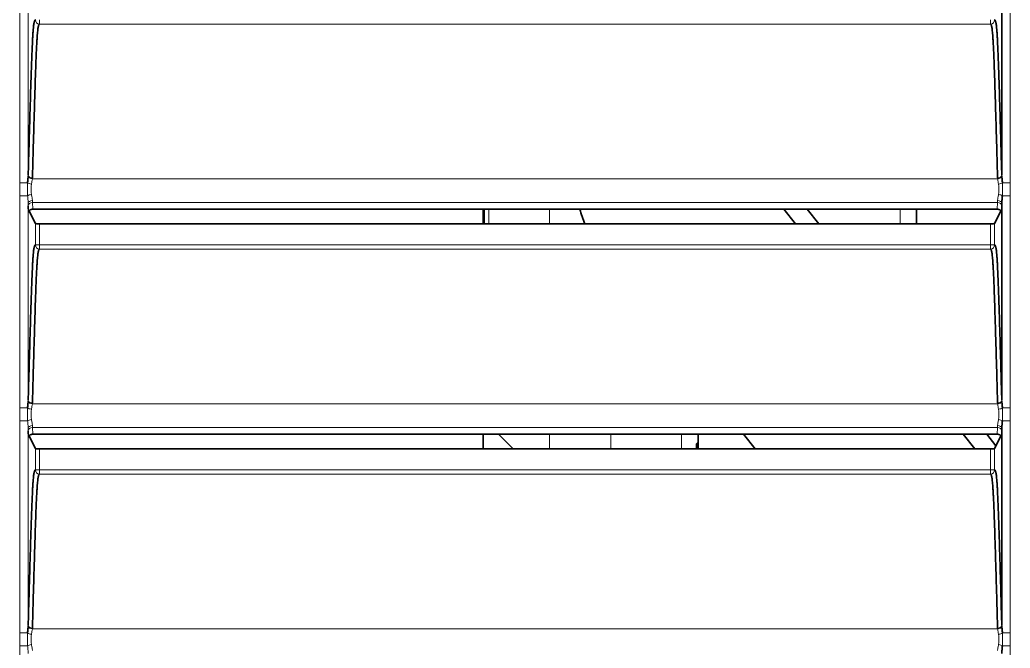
# Model space of a CAD drawing. Header units: inches. Extents: x -1096 to 3103, y -191 to 3207.
# Drawn here: x 618.4 to 677.4, y 1714.2 to 1751.6 of the extents above; entities that cross this region are included whole.
import ezdxf

# ---------------------------------------------------------------- set-up
doc = ezdxf.new("R2010")
doc.units = ezdxf.units.IN

msp = doc.modelspace()

# ---------------------------------------------------------------- linework, layer by layer
at = {"lineweight": 13}
for p, q in [((618.385, 1741.879), (618.385, 1754.513)), ((677.35, 1754.513), (677.35, 1741.879)), ((618.884, 1754.064), (618.884, 1742.331)), ((619.563, 1751.339), (619.563, 1751.589)), ((676.172, 1751.339), (619.563, 1751.339)), ((676.172, 1751.339), (676.172, 1751.589)), ((618.385, 1741.879), (618.848, 1741.879)), ((619.132, 1742.123), (676.604, 1742.123)), ((676.888, 1741.879), (677.35, 1741.879)), ((618.385, 1741.113), (618.848, 1741.113)), ((618.385, 1728.479), (618.385, 1741.113)), ((619.14, 1740.715), (619.157, 1740.31)), ((676.596, 1740.715), (619.14, 1740.715)), ((676.578, 1740.31), (676.596, 1740.715)), ((676.888, 1741.113), (677.35, 1741.113)), ((677.35, 1741.113), (677.35, 1728.479)), ((618.884, 1740.664), (618.884, 1728.931)), ((646.316, 1740.307), (646.316, 1739.438)), ((649.93, 1740.308), (649.93, 1739.438)), ((670.803, 1739.441), (670.803, 1740.31)), ((619.313, 1738.189), (619.313, 1739.457)), ((619.563, 1739.441), (619.563, 1738.189)), ((676.172, 1738.189), (676.172, 1739.441)), ((676.422, 1739.457), (676.422, 1738.189)), ((619.313, 1738.189), (619.563, 1738.189)), ((619.563, 1737.939), (619.563, 1738.189)), ((619.563, 1738.189), (676.172, 1738.189)), ((676.172, 1737.939), (619.563, 1737.939)), ((676.422, 1738.189), (676.172, 1738.189)), ((676.172, 1737.939), (676.172, 1738.189)), ((618.385, 1728.479), (618.848, 1728.479)), ((619.132, 1728.723), (676.604, 1728.723)), ((676.888, 1728.479), (677.35, 1728.479)), ((618.385, 1715.079), (618.385, 1727.713)), ((618.385, 1727.713), (618.848, 1727.713)), ((676.888, 1727.713), (677.35, 1727.713)), ((677.35, 1727.713), (677.35, 1715.079)), ((618.884, 1727.264), (618.884, 1715.531)), ((619.14, 1727.315), (619.157, 1726.91)), ((676.596, 1727.315), (619.14, 1727.315)), ((676.578, 1726.91), (676.596, 1727.315)), ((649.93, 1726.907), (649.93, 1726.039)), ((653.574, 1726.04), (653.574, 1726.909)), ((657.774, 1726.909), (657.774, 1726.04)), ((619.313, 1724.789), (619.313, 1726.057)), ((619.563, 1726.041), (619.563, 1724.789)), ((676.172, 1724.789), (676.172, 1726.041)), ((676.422, 1726.057), (676.422, 1724.789)), ((619.313, 1724.789), (619.563, 1724.789)), ((619.563, 1724.539), (619.563, 1724.789)), ((619.563, 1724.789), (676.172, 1724.789)), ((676.422, 1724.789), (676.172, 1724.789)), ((676.172, 1724.539), (676.172, 1724.789)), ((676.172, 1724.539), (619.563, 1724.539)), ((619.132, 1715.323), (676.604, 1715.323)), ((618.385, 1715.079), (618.848, 1715.079)), ((676.888, 1715.079), (677.35, 1715.079)), ((618.385, 1714.313), (618.848, 1714.313)), ((618.385, 1701.679), (618.385, 1714.313)), ((676.888, 1714.313), (677.35, 1714.313)), ((677.35, 1714.313), (677.35, 1701.679))]:
    msp.add_line(p, q, dxfattribs=at)
at = {"lineweight": 35}
for p, q in [((676.851, 1742.331), (676.851, 1754.064)), ((618.907, 1740.119), (618.89, 1740.52)), ((619.313, 1739.457), (618.937, 1740.203)), ((676.578, 1740.31), (619.157, 1740.31)), ((645.968, 1739.44), (645.968, 1740.309)), ((646.025, 1740.31), (646.025, 1739.441)), ((663.865, 1740.31), (664.559, 1739.441)), ((665.268, 1740.31), (665.962, 1739.44)), ((671.768, 1740.31), (671.768, 1739.441)), ((676.422, 1739.457), (676.797, 1740.203)), ((676.845, 1740.52), (676.828, 1740.119)), ((676.851, 1728.931), (676.851, 1740.664)), ((676.172, 1739.441), (619.563, 1739.441)), ((618.907, 1726.719), (618.89, 1727.12)), ((676.845, 1727.12), (676.828, 1726.719)), ((676.851, 1715.531), (676.851, 1727.264)), ((619.313, 1726.057), (618.937, 1726.803)), ((676.578, 1726.91), (619.157, 1726.91)), ((645.968, 1726.037), (645.968, 1726.906)), ((647.754, 1726.041), (646.885, 1726.91)), ((658.768, 1726.304), (658.768, 1726.91)), ((661.467, 1726.91), (662.16, 1726.041)), ((674.551, 1726.91), (675.244, 1726.041)), ((675.955, 1726.91), (676.504, 1726.221)), ((676.422, 1726.057), (676.797, 1726.803)), ((676.172, 1726.041), (619.563, 1726.041)), ((658.768, 1726.441), (658.668, 1726.341)), ((658.668, 1726.341), (658.668, 1726.041)), ((658.768, 1726.041), (658.768, 1726.304))]:
    msp.add_line(p, q, dxfattribs=at)
at = {"lineweight": 13}
for centre, major_axis, ratio, start_param, end_param in [((619.563, 1751.589), (-0.066, 0.241), 0.999345, 1.301791, 2.872251), ((676.172, 1751.589), (-0.066, -0.241), 0.999345, 0.269342, 1.839802), ((619.079, 1741.879), (-0.248, 0.033), 0.303681, 0.408018, 1.610641), ((619.132, 1742.279), (-0.249, 0.018), 0.625593, 0.115951, 1.616349), ((619.134, 1742.331), (-0.25, 0.007), 0.626591, 0.044795, 1.588394), ((676.601, 1742.331), (-0.25, -0.007), 0.626591, 1.553199, 3.096797), ((676.604, 1742.279), (-0.249, -0.018), 0.625593, 1.525244, 3.025641), ((676.656, 1741.879), (-0.248, -0.033), 0.303681, 1.530952, 2.733575), ((619.079, 1741.113), (-0.248, -0.033), 0.303681, 4.672545, 5.875168), ((619.134, 1740.664), (-0.25, -0.008), 0.665625, 4.69165, 6.236404), ((619.14, 1740.52), (-0.25, -0.011), 0.780579, 4.678329, 6.227322), ((619.167, 1741.496), (0, 1), 0.043651, 2.299368, 2.466852), ((676.568, 1741.496), (0, 1), 0.043651, 3.816333, 3.983817), ((676.596, 1740.52), (-0.25, 0.011), 0.780579, 3.197456, 4.746449), ((676.601, 1740.664), (-0.25, 0.008), 0.665625, 3.188374, 4.733128), ((676.656, 1741.113), (-0.248, 0.033), 0.303681, 3.54961, 4.752233), ((618.917, 1741.496), (0, 1.25), 0.034921, 2.299368, 2.466852), ((676.818, 1741.496), (0, 1.25), 0.034921, 3.816334, 3.983818), ((619.563, 1738.189), (-0.066, 0.241), 0.999345, 1.301791, 2.872251), ((676.172, 1738.189), (-0.066, -0.241), 0.999345, 0.269342, 1.839802), ((619.132, 1728.879), (-0.249, 0.018), 0.625593, 0.115951, 1.616349), ((619.134, 1728.931), (-0.25, 0.007), 0.626591, 0.044795, 1.588394), ((676.601, 1728.931), (-0.25, -0.007), 0.626591, 1.553199, 3.096797), ((676.604, 1728.879), (-0.249, -0.018), 0.625593, 1.525244, 3.025641), ((619.079, 1728.479), (-0.248, 0.033), 0.303681, 0.408018, 1.610641), ((676.656, 1728.479), (-0.248, -0.033), 0.303681, 1.530952, 2.733575), ((619.079, 1727.713), (-0.248, -0.033), 0.303681, 4.672545, 5.875168), ((676.656, 1727.713), (-0.248, 0.033), 0.303681, 3.54961, 4.752233), ((619.134, 1727.264), (-0.25, -0.008), 0.665625, 4.69165, 6.236404), ((618.917, 1728.096), (0, 1.25), 0.034921, 2.299368, 2.466852), ((619.14, 1727.12), (-0.25, -0.011), 0.780579, 4.678329, 6.227322), ((619.167, 1728.096), (0, 1), 0.043651, 2.299368, 2.466852), ((676.568, 1728.096), (0, 1), 0.043651, 3.816333, 3.983817), ((676.596, 1727.12), (-0.25, 0.011), 0.780579, 3.197456, 4.746449), ((676.601, 1727.264), (-0.25, 0.008), 0.665625, 3.188374, 4.733128), ((676.818, 1728.096), (0, 1.25), 0.034921, 3.816334, 3.983818), ((619.563, 1724.789), (-0.066, 0.241), 0.999345, 1.301791, 2.872251), ((676.172, 1724.789), (-0.066, -0.241), 0.999345, 0.269342, 1.839802), ((619.132, 1715.479), (-0.249, 0.018), 0.625593, 0.115951, 1.616349), ((619.134, 1715.531), (-0.25, 0.007), 0.626591, 0.044795, 1.588394), ((676.601, 1715.531), (-0.25, -0.007), 0.626591, 1.553199, 3.096797), ((676.604, 1715.479), (-0.249, -0.018), 0.625593, 1.525244, 3.025641), ((619.079, 1715.079), (-0.248, 0.033), 0.303681, 0.408018, 1.610641), ((676.656, 1715.079), (-0.248, -0.033), 0.303681, 1.530952, 2.733575), ((619.079, 1714.313), (-0.248, -0.033), 0.303681, 4.672545, 5.875168), ((676.656, 1714.313), (-0.248, 0.033), 0.303681, 3.54961, 4.752233)]:
    msp.add_ellipse(centre, major_axis=major_axis, ratio=ratio, start_param=start_param, end_param=end_param, dxfattribs=at)
at = {"lineweight": 35}
for centre, major_axis, ratio, start_param, end_param in [((657.084, 1739.843), (4.24, -5.316), 0.681998, 4.13706, 4.280837), ((619.563, 1739.458), (0.25, 0), 0.06935, 3.176499, 4.712389), ((676.172, 1739.458), (0.25, 0), 0.06935, 4.712389, 6.248279), ((619.563, 1726.058), (0.25, 0), 0.06935, 3.176499, 4.712389), ((676.172, 1726.058), (0.25, 0), 0.06935, 4.712389, 6.248279)]:
    msp.add_ellipse(centre, major_axis=major_axis, ratio=ratio, start_param=start_param, end_param=end_param, dxfattribs=at)
for points, knots in [([(618.884, 1742.331), (618.899, 1742.853), (618.914, 1743.375), (618.936, 1744.153), (618.943, 1744.413), (618.958, 1744.93), (618.966, 1745.188), (618.981, 1745.702), (618.988, 1745.958), (619.004, 1746.468), (619.011, 1746.722), (619.027, 1747.226), (619.034, 1747.476), (619.05, 1747.972), (619.058, 1748.218), (619.07, 1748.58), (619.074, 1748.7), (619.081, 1748.878), (619.083, 1748.937), (619.087, 1749.055), (619.089, 1749.113), (619.095, 1749.286), (619.104, 1749.513), (619.113, 1749.731), (619.126, 1750.049), (619.136, 1750.249), (619.151, 1750.523), (619.156, 1750.61), (619.162, 1750.712), (619.163, 1750.732), (619.166, 1750.771), (619.17, 1750.829), (619.174, 1750.883), (619.182, 1750.986), (619.187, 1751.048), (619.198, 1751.16), (619.204, 1751.21), (619.22, 1751.342), (619.232, 1751.406), (619.246, 1751.467), (619.249, 1751.478), (619.255, 1751.498), (619.258, 1751.507), (619.266, 1751.532), (619.272, 1751.545), (619.284, 1751.566), (619.29, 1751.573), (619.301, 1751.584), (619.307, 1751.588), (619.313, 1751.589)], [0, 0, 0, 0, 0.125, 0.125, 0.1875, 0.1875, 0.25, 0.25, 0.3125, 0.3125, 0.375, 0.375, 0.4375, 0.4375, 0.5, 0.5, 0.53125, 0.53125, 0.546875, 0.546875, 0.5625, 0.5625, 0.59375, 0.625, 0.625, 0.6875, 0.6875, 0.71875, 0.71875, 0.726563, 0.726563, 0.734375, 0.75, 0.75, 0.78125, 0.78125, 0.8125, 0.8125, 0.875, 0.875, 0.890625, 0.890625, 0.90625, 0.90625, 0.9375, 0.9375, 0.96875, 0.96875, 1, 1, 1, 1]), ([(619.563, 1751.339), (619.557, 1751.338), (619.551, 1751.335), (619.54, 1751.324), (619.534, 1751.316), (619.522, 1751.296), (619.516, 1751.283), (619.507, 1751.259), (619.505, 1751.25), (619.499, 1751.23), (619.496, 1751.219), (619.481, 1751.159), (619.47, 1751.095), (619.453, 1750.964), (619.447, 1750.914), (619.436, 1750.803), (619.43, 1750.74), (619.422, 1750.637), (619.419, 1750.601), (619.415, 1750.544), (619.414, 1750.525), (619.411, 1750.486), (619.41, 1750.465), (619.404, 1750.363), (619.398, 1750.277), (619.388, 1750.095), (619.384, 1749.999), (619.374, 1749.801), (619.365, 1749.596), (619.356, 1749.38), (619.347, 1749.159), (619.343, 1749.047), (619.335, 1748.818), (619.331, 1748.702), (619.322, 1748.467), (619.318, 1748.349), (619.306, 1747.99), (619.298, 1747.747), (619.283, 1747.257), (619.275, 1747.009), (619.26, 1746.51), (619.252, 1746.26), (619.237, 1745.756), (619.23, 1745.503), (619.207, 1744.741), (619.193, 1744.23), (619.163, 1743.205), (619.149, 1742.69), (619.134, 1742.174)], [0, 0, 0, 0, 0.03125, 0.03125, 0.0625, 0.0625, 0.09375, 0.09375, 0.109375, 0.109375, 0.125, 0.125, 0.1875, 0.1875, 0.21875, 0.21875, 0.25, 0.25, 0.265625, 0.265625, 0.273438, 0.273438, 0.28125, 0.28125, 0.3125, 0.3125, 0.34375, 0.34375, 0.375, 0.40625, 0.40625, 0.4375, 0.4375, 0.46875, 0.46875, 0.5, 0.5, 0.5625, 0.5625, 0.625, 0.625, 0.6875, 0.6875, 0.75, 0.75, 0.875, 0.875, 1, 1, 1, 1]), ([(676.601, 1742.174), (676.586, 1742.689), (676.572, 1743.204), (676.543, 1744.228), (676.528, 1744.738), (676.506, 1745.499), (676.498, 1745.752), (676.483, 1746.255), (676.476, 1746.506), (676.461, 1747.004), (676.453, 1747.251), (676.437, 1747.741), (676.429, 1747.984), (676.417, 1748.342), (676.413, 1748.461), (676.405, 1748.696), (676.401, 1748.812), (676.392, 1749.041), (676.388, 1749.154), (676.379, 1749.375), (676.37, 1749.592), (676.361, 1749.797), (676.352, 1749.995), (676.347, 1750.091), (676.337, 1750.274), (676.332, 1750.361), (676.325, 1750.463), (676.324, 1750.483), (676.321, 1750.523), (676.317, 1750.581), (676.313, 1750.635), (676.305, 1750.739), (676.3, 1750.801), (676.288, 1750.913), (676.283, 1750.963), (676.266, 1751.094), (676.254, 1751.159), (676.24, 1751.218), (676.237, 1751.229), (676.231, 1751.249), (676.228, 1751.258), (676.219, 1751.283), (676.213, 1751.296), (676.201, 1751.316), (676.196, 1751.324), (676.184, 1751.335), (676.178, 1751.338), (676.172, 1751.339)], [0, 0, 0, 0, 0.125, 0.125, 0.25, 0.25, 0.3125, 0.3125, 0.375, 0.375, 0.4375, 0.4375, 0.5, 0.5, 0.53125, 0.53125, 0.5625, 0.5625, 0.59375, 0.59375, 0.625, 0.65625, 0.65625, 0.6875, 0.6875, 0.71875, 0.71875, 0.726563, 0.726563, 0.734375, 0.75, 0.75, 0.78125, 0.78125, 0.8125, 0.8125, 0.875, 0.875, 0.890625, 0.890625, 0.90625, 0.90625, 0.9375, 0.9375, 0.96875, 0.96875, 1, 1, 1, 1]), ([(676.422, 1751.589), (676.428, 1751.588), (676.434, 1751.584), (676.446, 1751.573), (676.451, 1751.566), (676.463, 1751.545), (676.469, 1751.532), (676.478, 1751.507), (676.481, 1751.498), (676.486, 1751.478), (676.489, 1751.467), (676.504, 1751.407), (676.515, 1751.342), (676.532, 1751.21), (676.537, 1751.16), (676.548, 1751.049), (676.553, 1750.986), (676.561, 1750.883), (676.564, 1750.847), (676.569, 1750.772), (676.572, 1750.733), (676.58, 1750.61), (676.585, 1750.523), (676.599, 1750.25), (676.609, 1750.049), (676.622, 1749.731), (676.631, 1749.514), (676.64, 1749.287), (676.646, 1749.113), (676.648, 1749.055), (676.653, 1748.938), (676.655, 1748.879), (676.661, 1748.701), (676.665, 1748.581), (676.677, 1748.218), (676.685, 1747.973), (676.701, 1747.477), (676.709, 1747.226), (676.724, 1746.722), (676.732, 1746.468), (676.747, 1745.958), (676.754, 1745.702), (676.769, 1745.188), (676.777, 1744.93), (676.792, 1744.413), (676.799, 1744.154), (676.821, 1743.375), (676.836, 1742.853), (676.851, 1742.331)], [0, 0, 0, 0, 0.03125, 0.03125, 0.0625, 0.0625, 0.09375, 0.09375, 0.109375, 0.109375, 0.125, 0.125, 0.1875, 0.1875, 0.21875, 0.21875, 0.25, 0.25, 0.265625, 0.265625, 0.28125, 0.28125, 0.3125, 0.3125, 0.375, 0.375, 0.40625, 0.4375, 0.4375, 0.453125, 0.453125, 0.46875, 0.46875, 0.5, 0.5, 0.5625, 0.5625, 0.625, 0.625, 0.6875, 0.6875, 0.75, 0.75, 0.8125, 0.8125, 0.875, 0.875, 1, 1, 1, 1]), ([(618.848, 1741.879), (618.851, 1741.913), (618.854, 1741.948), (618.861, 1742.017), (618.864, 1742.051), (618.871, 1742.117), (618.874, 1742.15), (618.879, 1742.216), (618.881, 1742.248), (618.883, 1742.279)], [0, 0, 0, 0, 0.25, 0.25, 0.5, 0.5, 0.75, 0.75, 1, 1, 1, 1]), ([(676.853, 1742.279), (676.854, 1742.248), (676.856, 1742.215), (676.862, 1742.15), (676.865, 1742.117), (676.874, 1742.017), (676.881, 1741.948), (676.888, 1741.879)], [0, 0, 0, 0, 0.25, 0.25, 0.5, 0.5, 1, 1, 1, 1]), ([(676.888, 1741.113), (676.884, 1741.074), (676.88, 1741.035), (676.873, 1740.957), (676.869, 1740.919), (676.862, 1740.844), (676.859, 1740.807), (676.853, 1740.734), (676.852, 1740.699), (676.851, 1740.664)], [0, 0, 0, 0, 0.25, 0.25, 0.5, 0.5, 0.75, 0.75, 1, 1, 1, 1]), ([(619.157, 1740.31), (619.141, 1740.31), (619.125, 1740.309), (619.101, 1740.305), (619.094, 1740.303), (619.078, 1740.3), (619.07, 1740.298), (619.048, 1740.291), (619.034, 1740.285), (619.007, 1740.271), (618.994, 1740.263), (618.971, 1740.245), (618.961, 1740.236), (618.947, 1740.22), (618.943, 1740.215), (618.935, 1740.204), (618.931, 1740.198), (618.922, 1740.181), (618.917, 1740.169), (618.91, 1740.144), (618.908, 1740.132), (618.907, 1740.119)], [0, 0, 0, 0, 0.125, 0.125, 0.1875, 0.1875, 0.25, 0.25, 0.375, 0.375, 0.5, 0.5, 0.625, 0.625, 0.6875, 0.6875, 0.75, 0.75, 0.875, 0.875, 1, 1, 1, 1]), ([(676.828, 1740.119), (676.828, 1740.132), (676.826, 1740.144), (676.821, 1740.162), (676.818, 1740.168), (676.813, 1740.181), (676.811, 1740.186), (676.801, 1740.204), (676.793, 1740.215), (676.775, 1740.236), (676.764, 1740.245), (676.741, 1740.263), (676.729, 1740.271), (676.709, 1740.281), (676.702, 1740.284), (676.687, 1740.29), (676.68, 1740.293), (676.658, 1740.3), (676.642, 1740.304), (676.61, 1740.309), (676.594, 1740.31), (676.578, 1740.31)], [0, 0, 0, 0, 0.125, 0.125, 0.1875, 0.1875, 0.25, 0.25, 0.375, 0.375, 0.5, 0.5, 0.625, 0.625, 0.6875, 0.6875, 0.75, 0.75, 0.875, 0.875, 1, 1, 1, 1]), ([(618.884, 1728.931), (618.899, 1729.453), (618.914, 1729.975), (618.936, 1730.753), (618.943, 1731.013), (618.958, 1731.53), (618.966, 1731.788), (618.981, 1732.302), (618.988, 1732.558), (619.004, 1733.068), (619.011, 1733.322), (619.027, 1733.826), (619.034, 1734.076), (619.05, 1734.572), (619.058, 1734.818), (619.07, 1735.18), (619.074, 1735.3), (619.081, 1735.478), (619.083, 1735.537), (619.087, 1735.655), (619.089, 1735.713), (619.095, 1735.886), (619.104, 1736.113), (619.113, 1736.331), (619.126, 1736.649), (619.136, 1736.849), (619.151, 1737.123), (619.156, 1737.21), (619.162, 1737.312), (619.163, 1737.332), (619.166, 1737.371), (619.17, 1737.429), (619.174, 1737.483), (619.182, 1737.586), (619.187, 1737.648), (619.198, 1737.76), (619.204, 1737.81), (619.22, 1737.942), (619.232, 1738.006), (619.246, 1738.067), (619.249, 1738.078), (619.255, 1738.098), (619.258, 1738.107), (619.266, 1738.132), (619.272, 1738.145), (619.284, 1738.166), (619.29, 1738.173), (619.301, 1738.184), (619.307, 1738.188), (619.313, 1738.189)], [0, 0, 0, 0, 0.125, 0.125, 0.1875, 0.1875, 0.25, 0.25, 0.3125, 0.3125, 0.375, 0.375, 0.4375, 0.4375, 0.5, 0.5, 0.53125, 0.53125, 0.546875, 0.546875, 0.5625, 0.5625, 0.59375, 0.625, 0.625, 0.6875, 0.6875, 0.71875, 0.71875, 0.726563, 0.726563, 0.734375, 0.75, 0.75, 0.78125, 0.78125, 0.8125, 0.8125, 0.875, 0.875, 0.890625, 0.890625, 0.90625, 0.90625, 0.9375, 0.9375, 0.96875, 0.96875, 1, 1, 1, 1]), ([(619.563, 1737.939), (619.557, 1737.938), (619.551, 1737.935), (619.54, 1737.924), (619.534, 1737.916), (619.522, 1737.896), (619.516, 1737.883), (619.507, 1737.859), (619.505, 1737.85), (619.499, 1737.83), (619.496, 1737.819), (619.481, 1737.759), (619.47, 1737.695), (619.453, 1737.564), (619.447, 1737.514), (619.436, 1737.403), (619.43, 1737.34), (619.422, 1737.237), (619.419, 1737.201), (619.415, 1737.144), (619.414, 1737.125), (619.411, 1737.086), (619.41, 1737.065), (619.404, 1736.963), (619.398, 1736.877), (619.388, 1736.695), (619.384, 1736.599), (619.374, 1736.401), (619.365, 1736.196), (619.356, 1735.98), (619.347, 1735.759), (619.343, 1735.647), (619.335, 1735.418), (619.331, 1735.302), (619.322, 1735.067), (619.318, 1734.949), (619.306, 1734.59), (619.298, 1734.347), (619.283, 1733.857), (619.275, 1733.609), (619.26, 1733.11), (619.252, 1732.86), (619.237, 1732.356), (619.23, 1732.103), (619.207, 1731.341), (619.193, 1730.83), (619.163, 1729.805), (619.149, 1729.29), (619.134, 1728.774)], [0, 0, 0, 0, 0.03125, 0.03125, 0.0625, 0.0625, 0.09375, 0.09375, 0.109375, 0.109375, 0.125, 0.125, 0.1875, 0.1875, 0.21875, 0.21875, 0.25, 0.25, 0.265625, 0.265625, 0.273437, 0.273437, 0.28125, 0.28125, 0.3125, 0.3125, 0.34375, 0.34375, 0.375, 0.40625, 0.40625, 0.4375, 0.4375, 0.46875, 0.46875, 0.5, 0.5, 0.5625, 0.5625, 0.625, 0.625, 0.6875, 0.6875, 0.75, 0.75, 0.875, 0.875, 1, 1, 1, 1]), ([(676.601, 1728.774), (676.586, 1729.289), (676.572, 1729.804), (676.543, 1730.828), (676.528, 1731.338), (676.506, 1732.099), (676.498, 1732.352), (676.483, 1732.855), (676.476, 1733.106), (676.461, 1733.604), (676.453, 1733.851), (676.437, 1734.341), (676.429, 1734.584), (676.417, 1734.942), (676.413, 1735.061), (676.405, 1735.296), (676.401, 1735.412), (676.392, 1735.641), (676.388, 1735.754), (676.379, 1735.975), (676.37, 1736.192), (676.361, 1736.397), (676.352, 1736.595), (676.347, 1736.691), (676.337, 1736.874), (676.332, 1736.961), (676.325, 1737.063), (676.324, 1737.083), (676.321, 1737.123), (676.317, 1737.181), (676.313, 1737.235), (676.305, 1737.339), (676.3, 1737.401), (676.288, 1737.513), (676.283, 1737.563), (676.266, 1737.694), (676.254, 1737.759), (676.24, 1737.818), (676.237, 1737.829), (676.231, 1737.849), (676.228, 1737.858), (676.219, 1737.883), (676.213, 1737.896), (676.201, 1737.916), (676.196, 1737.924), (676.184, 1737.935), (676.178, 1737.938), (676.172, 1737.939)], [0, 0, 0, 0, 0.125, 0.125, 0.25, 0.25, 0.3125, 0.3125, 0.375, 0.375, 0.4375, 0.4375, 0.5, 0.5, 0.53125, 0.53125, 0.5625, 0.5625, 0.59375, 0.59375, 0.625, 0.65625, 0.65625, 0.6875, 0.6875, 0.71875, 0.71875, 0.726562, 0.726562, 0.734375, 0.75, 0.75, 0.78125, 0.78125, 0.8125, 0.8125, 0.875, 0.875, 0.890625, 0.890625, 0.90625, 0.90625, 0.9375, 0.9375, 0.96875, 0.96875, 1, 1, 1, 1]), ([(676.422, 1738.189), (676.428, 1738.188), (676.434, 1738.184), (676.446, 1738.173), (676.451, 1738.166), (676.463, 1738.145), (676.469, 1738.132), (676.478, 1738.107), (676.481, 1738.098), (676.486, 1738.078), (676.489, 1738.067), (676.504, 1738.007), (676.515, 1737.942), (676.532, 1737.81), (676.537, 1737.76), (676.548, 1737.649), (676.553, 1737.586), (676.561, 1737.483), (676.564, 1737.447), (676.569, 1737.372), (676.572, 1737.333), (676.58, 1737.21), (676.585, 1737.123), (676.599, 1736.85), (676.609, 1736.649), (676.622, 1736.331), (676.631, 1736.114), (676.64, 1735.887), (676.646, 1735.713), (676.648, 1735.655), (676.653, 1735.538), (676.655, 1735.479), (676.661, 1735.301), (676.665, 1735.181), (676.677, 1734.818), (676.685, 1734.573), (676.701, 1734.077), (676.709, 1733.826), (676.724, 1733.322), (676.732, 1733.068), (676.747, 1732.558), (676.754, 1732.302), (676.769, 1731.788), (676.777, 1731.53), (676.792, 1731.013), (676.799, 1730.754), (676.821, 1729.975), (676.836, 1729.453), (676.851, 1728.931)], [0, 0, 0, 0, 0.03125, 0.03125, 0.0625, 0.0625, 0.09375, 0.09375, 0.109375, 0.109375, 0.125, 0.125, 0.1875, 0.1875, 0.21875, 0.21875, 0.25, 0.25, 0.265625, 0.265625, 0.28125, 0.28125, 0.3125, 0.3125, 0.375, 0.375, 0.40625, 0.4375, 0.4375, 0.453125, 0.453125, 0.46875, 0.46875, 0.5, 0.5, 0.5625, 0.5625, 0.625, 0.625, 0.6875, 0.6875, 0.75, 0.75, 0.8125, 0.8125, 0.875, 0.875, 1, 1, 1, 1]), ([(618.848, 1728.479), (618.851, 1728.513), (618.854, 1728.548), (618.861, 1728.617), (618.864, 1728.651), (618.871, 1728.717), (618.874, 1728.75), (618.879, 1728.816), (618.881, 1728.848), (618.883, 1728.879)], [0, 0, 0, 0, 0.25, 0.25, 0.5, 0.5, 0.75, 0.75, 1, 1, 1, 1]), ([(676.853, 1728.879), (676.854, 1728.848), (676.856, 1728.815), (676.862, 1728.75), (676.865, 1728.717), (676.874, 1728.617), (676.881, 1728.548), (676.888, 1728.479)], [0, 0, 0, 0, 0.25, 0.25, 0.5, 0.5, 1, 1, 1, 1]), ([(676.888, 1727.713), (676.884, 1727.674), (676.88, 1727.635), (676.873, 1727.557), (676.869, 1727.519), (676.862, 1727.444), (676.859, 1727.407), (676.853, 1727.334), (676.852, 1727.299), (676.851, 1727.264)], [0, 0, 0, 0, 0.25, 0.25, 0.5, 0.5, 0.75, 0.75, 1, 1, 1, 1]), ([(619.157, 1726.91), (619.141, 1726.91), (619.125, 1726.909), (619.101, 1726.905), (619.094, 1726.903), (619.078, 1726.9), (619.07, 1726.898), (619.048, 1726.891), (619.034, 1726.885), (619.007, 1726.871), (618.994, 1726.863), (618.971, 1726.845), (618.961, 1726.836), (618.947, 1726.82), (618.943, 1726.815), (618.935, 1726.804), (618.931, 1726.798), (618.922, 1726.781), (618.917, 1726.769), (618.91, 1726.744), (618.908, 1726.732), (618.907, 1726.719)], [0, 0, 0, 0, 0.125, 0.125, 0.1875, 0.1875, 0.25, 0.25, 0.375, 0.375, 0.5, 0.5, 0.625, 0.625, 0.6875, 0.6875, 0.75, 0.75, 0.875, 0.875, 1, 1, 1, 1]), ([(676.828, 1726.719), (676.828, 1726.732), (676.826, 1726.744), (676.821, 1726.762), (676.818, 1726.768), (676.813, 1726.781), (676.811, 1726.786), (676.801, 1726.804), (676.793, 1726.815), (676.775, 1726.836), (676.764, 1726.845), (676.741, 1726.863), (676.729, 1726.871), (676.709, 1726.881), (676.702, 1726.884), (676.687, 1726.89), (676.68, 1726.893), (676.658, 1726.9), (676.642, 1726.904), (676.61, 1726.909), (676.594, 1726.91), (676.578, 1726.91)], [0, 0, 0, 0, 0.125, 0.125, 0.1875, 0.1875, 0.25, 0.25, 0.375, 0.375, 0.5, 0.5, 0.625, 0.625, 0.6875, 0.6875, 0.75, 0.75, 0.875, 0.875, 1, 1, 1, 1]), ([(618.884, 1715.531), (618.899, 1716.053), (618.914, 1716.575), (618.936, 1717.353), (618.943, 1717.613), (618.958, 1718.13), (618.966, 1718.388), (618.981, 1718.902), (618.988, 1719.158), (619.004, 1719.668), (619.011, 1719.922), (619.027, 1720.426), (619.034, 1720.676), (619.05, 1721.172), (619.058, 1721.418), (619.07, 1721.78), (619.074, 1721.9), (619.081, 1722.078), (619.083, 1722.137), (619.087, 1722.255), (619.089, 1722.313), (619.095, 1722.486), (619.104, 1722.713), (619.113, 1722.931), (619.126, 1723.249), (619.136, 1723.449), (619.151, 1723.723), (619.156, 1723.81), (619.162, 1723.912), (619.163, 1723.932), (619.166, 1723.971), (619.17, 1724.029), (619.174, 1724.083), (619.182, 1724.186), (619.187, 1724.248), (619.198, 1724.36), (619.204, 1724.41), (619.22, 1724.542), (619.232, 1724.606), (619.246, 1724.667), (619.249, 1724.678), (619.255, 1724.698), (619.258, 1724.707), (619.266, 1724.732), (619.272, 1724.745), (619.284, 1724.766), (619.29, 1724.773), (619.301, 1724.784), (619.307, 1724.788), (619.313, 1724.789)], [0, 0, 0, 0, 0.125, 0.125, 0.1875, 0.1875, 0.25, 0.25, 0.3125, 0.3125, 0.375, 0.375, 0.4375, 0.4375, 0.5, 0.5, 0.53125, 0.53125, 0.546875, 0.546875, 0.5625, 0.5625, 0.59375, 0.625, 0.625, 0.6875, 0.6875, 0.71875, 0.71875, 0.726563, 0.726563, 0.734375, 0.75, 0.75, 0.78125, 0.78125, 0.8125, 0.8125, 0.875, 0.875, 0.890625, 0.890625, 0.90625, 0.90625, 0.9375, 0.9375, 0.96875, 0.96875, 1, 1, 1, 1]), ([(676.422, 1724.789), (676.428, 1724.788), (676.434, 1724.784), (676.446, 1724.773), (676.451, 1724.766), (676.463, 1724.745), (676.469, 1724.732), (676.478, 1724.707), (676.481, 1724.698), (676.486, 1724.678), (676.489, 1724.667), (676.504, 1724.607), (676.515, 1724.542), (676.532, 1724.41), (676.537, 1724.36), (676.548, 1724.249), (676.553, 1724.186), (676.561, 1724.083), (676.564, 1724.047), (676.569, 1723.972), (676.572, 1723.933), (676.58, 1723.81), (676.585, 1723.723), (676.599, 1723.45), (676.609, 1723.249), (676.622, 1722.931), (676.631, 1722.714), (676.64, 1722.487), (676.646, 1722.313), (676.648, 1722.255), (676.653, 1722.138), (676.655, 1722.079), (676.661, 1721.901), (676.665, 1721.781), (676.677, 1721.418), (676.685, 1721.173), (676.701, 1720.677), (676.709, 1720.426), (676.724, 1719.922), (676.732, 1719.668), (676.747, 1719.158), (676.754, 1718.902), (676.769, 1718.388), (676.777, 1718.13), (676.792, 1717.613), (676.799, 1717.354), (676.821, 1716.575), (676.836, 1716.053), (676.851, 1715.531)], [0, 0, 0, 0, 0.03125, 0.03125, 0.0625, 0.0625, 0.09375, 0.09375, 0.109375, 0.109375, 0.125, 0.125, 0.1875, 0.1875, 0.21875, 0.21875, 0.25, 0.25, 0.265625, 0.265625, 0.28125, 0.28125, 0.3125, 0.3125, 0.375, 0.375, 0.40625, 0.4375, 0.4375, 0.453125, 0.453125, 0.46875, 0.46875, 0.5, 0.5, 0.5625, 0.5625, 0.625, 0.625, 0.6875, 0.6875, 0.75, 0.75, 0.8125, 0.8125, 0.875, 0.875, 1, 1, 1, 1]), ([(619.563, 1724.539), (619.557, 1724.538), (619.551, 1724.535), (619.54, 1724.524), (619.534, 1724.516), (619.522, 1724.496), (619.516, 1724.483), (619.507, 1724.459), (619.505, 1724.45), (619.499, 1724.43), (619.496, 1724.419), (619.481, 1724.359), (619.47, 1724.295), (619.453, 1724.164), (619.447, 1724.114), (619.436, 1724.003), (619.43, 1723.94), (619.422, 1723.837), (619.419, 1723.801), (619.415, 1723.744), (619.414, 1723.725), (619.411, 1723.686), (619.41, 1723.665), (619.404, 1723.563), (619.398, 1723.477), (619.388, 1723.295), (619.384, 1723.199), (619.374, 1723.001), (619.365, 1722.796), (619.356, 1722.58), (619.347, 1722.359), (619.343, 1722.247), (619.335, 1722.018), (619.331, 1721.902), (619.322, 1721.667), (619.318, 1721.549), (619.306, 1721.19), (619.298, 1720.947), (619.283, 1720.457), (619.275, 1720.209), (619.26, 1719.71), (619.252, 1719.46), (619.237, 1718.956), (619.23, 1718.703), (619.207, 1717.941), (619.193, 1717.43), (619.163, 1716.405), (619.149, 1715.89), (619.134, 1715.374)], [0, 0, 0, 0, 0.03125, 0.03125, 0.0625, 0.0625, 0.09375, 0.09375, 0.109375, 0.109375, 0.125, 0.125, 0.1875, 0.1875, 0.21875, 0.21875, 0.25, 0.25, 0.265625, 0.265625, 0.273437, 0.273437, 0.28125, 0.28125, 0.3125, 0.3125, 0.34375, 0.34375, 0.375, 0.40625, 0.40625, 0.4375, 0.4375, 0.46875, 0.46875, 0.5, 0.5, 0.5625, 0.5625, 0.625, 0.625, 0.6875, 0.6875, 0.75, 0.75, 0.875, 0.875, 1, 1, 1, 1]), ([(676.601, 1715.374), (676.586, 1715.889), (676.572, 1716.404), (676.543, 1717.428), (676.528, 1717.938), (676.506, 1718.699), (676.498, 1718.952), (676.483, 1719.455), (676.476, 1719.706), (676.461, 1720.204), (676.453, 1720.451), (676.437, 1720.941), (676.429, 1721.184), (676.417, 1721.542), (676.413, 1721.661), (676.405, 1721.896), (676.401, 1722.012), (676.392, 1722.241), (676.388, 1722.354), (676.379, 1722.575), (676.37, 1722.792), (676.361, 1722.997), (676.352, 1723.195), (676.347, 1723.291), (676.337, 1723.474), (676.332, 1723.561), (676.325, 1723.663), (676.324, 1723.683), (676.321, 1723.723), (676.317, 1723.781), (676.313, 1723.835), (676.305, 1723.939), (676.3, 1724.001), (676.288, 1724.113), (676.283, 1724.163), (676.266, 1724.294), (676.254, 1724.359), (676.24, 1724.418), (676.237, 1724.429), (676.231, 1724.449), (676.228, 1724.458), (676.219, 1724.483), (676.213, 1724.496), (676.201, 1724.516), (676.196, 1724.524), (676.184, 1724.535), (676.178, 1724.538), (676.172, 1724.539)], [0, 0, 0, 0, 0.125, 0.125, 0.25, 0.25, 0.3125, 0.3125, 0.375, 0.375, 0.4375, 0.4375, 0.5, 0.5, 0.53125, 0.53125, 0.5625, 0.5625, 0.59375, 0.59375, 0.625, 0.65625, 0.65625, 0.6875, 0.6875, 0.71875, 0.71875, 0.726562, 0.726562, 0.734375, 0.75, 0.75, 0.78125, 0.78125, 0.8125, 0.8125, 0.875, 0.875, 0.890625, 0.890625, 0.90625, 0.90625, 0.9375, 0.9375, 0.96875, 0.96875, 1, 1, 1, 1]), ([(618.848, 1715.079), (618.851, 1715.113), (618.854, 1715.148), (618.861, 1715.217), (618.864, 1715.251), (618.871, 1715.317), (618.874, 1715.35), (618.879, 1715.416), (618.881, 1715.448), (618.883, 1715.479)], [0, 0, 0, 0, 0.25, 0.25, 0.5, 0.5, 0.75, 0.75, 1, 1, 1, 1]), ([(676.853, 1715.479), (676.854, 1715.448), (676.856, 1715.415), (676.862, 1715.35), (676.865, 1715.317), (676.874, 1715.217), (676.881, 1715.148), (676.888, 1715.079)], [0, 0, 0, 0, 0.25, 0.25, 0.5, 0.5, 1, 1, 1, 1]), ([(676.888, 1714.313), (676.884, 1714.274), (676.88, 1714.235), (676.873, 1714.157), (676.869, 1714.119), (676.862, 1714.044), (676.859, 1714.007), (676.853, 1713.934), (676.852, 1713.899), (676.851, 1713.864)], [0, 0, 0, 0, 0.25, 0.25, 0.5, 0.5, 0.75, 0.75, 1, 1, 1, 1])]:
    msp.add_open_spline(points, degree=3, knots=knots, dxfattribs=at)
at = {"lineweight": 13}
for points, knots in [([(618.385, 1741.113), (618.385, 1741.177), (618.387, 1741.241), (618.389, 1741.369), (618.391, 1741.432), (618.391, 1741.56), (618.389, 1741.624), (618.387, 1741.751), (618.385, 1741.815), (618.385, 1741.879)], [0, 0, 0, 0, 0.25, 0.25, 0.5, 0.5, 0.75, 0.75, 1, 1, 1, 1]), ([(618.848, 1741.113), (618.845, 1741.145), (618.843, 1741.177), (618.84, 1741.24), (618.839, 1741.272), (618.836, 1741.367), (618.835, 1741.431), (618.835, 1741.527), (618.835, 1741.559), (618.836, 1741.624), (618.837, 1741.656), (618.839, 1741.72), (618.84, 1741.752), (618.843, 1741.815), (618.845, 1741.847), (618.848, 1741.879)], [0, 0, 0, 0, 0.125, 0.125, 0.25, 0.25, 0.5, 0.5, 0.625, 0.625, 0.75, 0.75, 0.875, 0.875, 1, 1, 1, 1]), ([(619.132, 1742.123), (619.127, 1742.074), (619.119, 1742.023), (619.104, 1741.943), (619.099, 1741.916), (619.089, 1741.86), (619.084, 1741.831), (619.079, 1741.802)], [0, 0, 0, 0, 0.5, 0.5, 0.75, 0.75, 1, 1, 1, 1]), ([(676.656, 1741.802), (676.647, 1741.86), (676.636, 1741.916), (676.621, 1741.996), (676.617, 1742.022), (676.611, 1742.061), (676.609, 1742.073), (676.606, 1742.098), (676.605, 1742.111), (676.604, 1742.123)], [0, 0, 0, 0, 0.5, 0.5, 0.75, 0.75, 0.875, 0.875, 1, 1, 1, 1]), ([(676.888, 1741.879), (676.89, 1741.847), (676.892, 1741.815), (676.895, 1741.752), (676.897, 1741.72), (676.899, 1741.625), (676.9, 1741.561), (676.9, 1741.465), (676.9, 1741.433), (676.899, 1741.369), (676.898, 1741.336), (676.897, 1741.272), (676.895, 1741.24), (676.892, 1741.177), (676.89, 1741.145), (676.888, 1741.113)], [0, 0, 0, 0, 0.125, 0.125, 0.25, 0.25, 0.5, 0.5, 0.625, 0.625, 0.75, 0.75, 0.875, 0.875, 1, 1, 1, 1]), ([(677.35, 1741.879), (677.35, 1741.815), (677.349, 1741.751), (677.346, 1741.624), (677.345, 1741.56), (677.345, 1741.432), (677.346, 1741.368), (677.349, 1741.241), (677.35, 1741.177), (677.35, 1741.113)], [0, 0, 0, 0, 0.25, 0.25, 0.5, 0.5, 0.75, 0.75, 1, 1, 1, 1]), ([(619.079, 1741.802), (619.075, 1741.777), (619.072, 1741.752), (619.066, 1741.702), (619.064, 1741.677), (619.061, 1741.626), (619.059, 1741.6), (619.058, 1741.548), (619.057, 1741.522), (619.057, 1741.443), (619.059, 1741.392), (619.064, 1741.315), (619.066, 1741.29), (619.072, 1741.24), (619.075, 1741.215), (619.079, 1741.19)], [0, 0, 0, 0, 0.125, 0.125, 0.25, 0.25, 0.375, 0.375, 0.5, 0.5, 0.75, 0.75, 0.875, 0.875, 1, 1, 1, 1]), ([(676.656, 1741.19), (676.66, 1741.215), (676.663, 1741.24), (676.669, 1741.29), (676.671, 1741.315), (676.675, 1741.366), (676.676, 1741.392), (676.677, 1741.444), (676.678, 1741.47), (676.678, 1741.549), (676.676, 1741.6), (676.671, 1741.677), (676.669, 1741.702), (676.663, 1741.752), (676.66, 1741.777), (676.656, 1741.802)], [0, 0, 0, 0, 0.125, 0.125, 0.25, 0.25, 0.375, 0.375, 0.5, 0.5, 0.75, 0.75, 0.875, 0.875, 1, 1, 1, 1]), ([(618.884, 1740.664), (618.884, 1740.699), (618.882, 1740.734), (618.877, 1740.808), (618.873, 1740.845), (618.863, 1740.957), (618.855, 1741.035), (618.848, 1741.113)], [0, 0, 0, 0, 0.25, 0.25, 0.5, 0.5, 1, 1, 1, 1]), ([(619.079, 1741.19), (619.09, 1741.124), (619.103, 1741.061), (619.116, 1740.985), (619.118, 1740.971), (619.123, 1740.941), (619.125, 1740.927), (619.131, 1740.884), (619.133, 1740.857), (619.134, 1740.83)], [0, 0, 0, 0, 0.5, 0.5, 0.625, 0.625, 0.75, 0.75, 1, 1, 1, 1]), ([(676.601, 1740.83), (676.602, 1740.857), (676.605, 1740.884), (676.612, 1740.94), (676.617, 1740.969), (676.627, 1741.03), (676.633, 1741.06), (676.645, 1741.124), (676.651, 1741.157), (676.656, 1741.19)], [0, 0, 0, 0, 0.25, 0.25, 0.5, 0.5, 0.75, 0.75, 1, 1, 1, 1]), ([(618.385, 1727.713), (618.385, 1727.777), (618.387, 1727.841), (618.389, 1727.969), (618.391, 1728.032), (618.391, 1728.16), (618.389, 1728.224), (618.387, 1728.351), (618.385, 1728.415), (618.385, 1728.479)], [0, 0, 0, 0, 0.25, 0.25, 0.5, 0.5, 0.75, 0.75, 1, 1, 1, 1]), ([(618.848, 1727.713), (618.845, 1727.745), (618.843, 1727.777), (618.84, 1727.84), (618.839, 1727.872), (618.836, 1727.967), (618.835, 1728.031), (618.835, 1728.127), (618.835, 1728.159), (618.836, 1728.224), (618.837, 1728.256), (618.839, 1728.32), (618.84, 1728.352), (618.843, 1728.415), (618.845, 1728.447), (618.848, 1728.479)], [0, 0, 0, 0, 0.125, 0.125, 0.25, 0.25, 0.5, 0.5, 0.625, 0.625, 0.75, 0.75, 0.875, 0.875, 1, 1, 1, 1]), ([(619.079, 1728.402), (619.075, 1728.377), (619.072, 1728.352), (619.066, 1728.302), (619.064, 1728.277), (619.061, 1728.226), (619.059, 1728.2), (619.058, 1728.148), (619.057, 1728.122), (619.057, 1728.043), (619.059, 1727.992), (619.064, 1727.915), (619.066, 1727.89), (619.072, 1727.84), (619.075, 1727.815), (619.079, 1727.79)], [0, 0, 0, 0, 0.125, 0.125, 0.25, 0.25, 0.375, 0.375, 0.5, 0.5, 0.75, 0.75, 0.875, 0.875, 1, 1, 1, 1]), ([(619.132, 1728.723), (619.127, 1728.674), (619.119, 1728.623), (619.104, 1728.543), (619.099, 1728.516), (619.089, 1728.46), (619.084, 1728.431), (619.079, 1728.402)], [0, 0, 0, 0, 0.5, 0.5, 0.75, 0.75, 1, 1, 1, 1]), ([(676.656, 1728.402), (676.647, 1728.46), (676.636, 1728.516), (676.621, 1728.596), (676.617, 1728.622), (676.611, 1728.661), (676.609, 1728.673), (676.606, 1728.698), (676.605, 1728.711), (676.604, 1728.723)], [0, 0, 0, 0, 0.5, 0.5, 0.75, 0.75, 0.875, 0.875, 1, 1, 1, 1]), ([(676.656, 1727.79), (676.66, 1727.815), (676.663, 1727.84), (676.669, 1727.89), (676.671, 1727.915), (676.675, 1727.966), (676.676, 1727.992), (676.677, 1728.044), (676.678, 1728.07), (676.678, 1728.149), (676.676, 1728.2), (676.671, 1728.277), (676.669, 1728.302), (676.663, 1728.352), (676.66, 1728.377), (676.656, 1728.402)], [0, 0, 0, 0, 0.125, 0.125, 0.25, 0.25, 0.375, 0.375, 0.5, 0.5, 0.75, 0.75, 0.875, 0.875, 1, 1, 1, 1]), ([(676.888, 1728.479), (676.89, 1728.447), (676.892, 1728.415), (676.895, 1728.352), (676.897, 1728.32), (676.899, 1728.225), (676.9, 1728.161), (676.9, 1728.065), (676.9, 1728.033), (676.899, 1727.969), (676.898, 1727.936), (676.897, 1727.872), (676.895, 1727.84), (676.892, 1727.777), (676.89, 1727.745), (676.888, 1727.713)], [0, 0, 0, 0, 0.125, 0.125, 0.25, 0.25, 0.5, 0.5, 0.625, 0.625, 0.75, 0.75, 0.875, 0.875, 1, 1, 1, 1]), ([(677.35, 1728.479), (677.35, 1728.415), (677.349, 1728.351), (677.346, 1728.224), (677.345, 1728.16), (677.345, 1728.032), (677.346, 1727.968), (677.349, 1727.841), (677.35, 1727.777), (677.35, 1727.713)], [0, 0, 0, 0, 0.25, 0.25, 0.5, 0.5, 0.75, 0.75, 1, 1, 1, 1]), ([(618.884, 1727.264), (618.884, 1727.299), (618.882, 1727.334), (618.877, 1727.408), (618.873, 1727.445), (618.863, 1727.557), (618.855, 1727.635), (618.848, 1727.713)], [0, 0, 0, 0, 0.25, 0.25, 0.5, 0.5, 1, 1, 1, 1]), ([(619.079, 1727.79), (619.09, 1727.724), (619.103, 1727.661), (619.116, 1727.585), (619.118, 1727.571), (619.123, 1727.541), (619.125, 1727.527), (619.131, 1727.484), (619.133, 1727.457), (619.134, 1727.43)], [0, 0, 0, 0, 0.5, 0.5, 0.625, 0.625, 0.75, 0.75, 1, 1, 1, 1]), ([(676.601, 1727.43), (676.602, 1727.457), (676.605, 1727.484), (676.612, 1727.54), (676.617, 1727.569), (676.627, 1727.63), (676.633, 1727.66), (676.645, 1727.724), (676.651, 1727.757), (676.656, 1727.79)], [0, 0, 0, 0, 0.25, 0.25, 0.5, 0.5, 0.75, 0.75, 1, 1, 1, 1]), ([(619.132, 1715.323), (619.127, 1715.274), (619.119, 1715.223), (619.104, 1715.143), (619.099, 1715.116), (619.089, 1715.06), (619.084, 1715.031), (619.079, 1715.002)], [0, 0, 0, 0, 0.5, 0.5, 0.75, 0.75, 1, 1, 1, 1]), ([(676.656, 1715.002), (676.647, 1715.06), (676.636, 1715.116), (676.621, 1715.196), (676.617, 1715.222), (676.611, 1715.261), (676.609, 1715.273), (676.606, 1715.298), (676.605, 1715.311), (676.604, 1715.323)], [0, 0, 0, 0, 0.5, 0.5, 0.75, 0.75, 0.875, 0.875, 1, 1, 1, 1]), ([(618.385, 1714.313), (618.385, 1714.377), (618.387, 1714.441), (618.389, 1714.569), (618.391, 1714.632), (618.391, 1714.76), (618.389, 1714.824), (618.387, 1714.951), (618.385, 1715.015), (618.385, 1715.079)], [0, 0, 0, 0, 0.25, 0.25, 0.5, 0.5, 0.75, 0.75, 1, 1, 1, 1]), ([(618.848, 1714.313), (618.845, 1714.345), (618.843, 1714.377), (618.84, 1714.44), (618.839, 1714.472), (618.836, 1714.567), (618.835, 1714.631), (618.835, 1714.727), (618.835, 1714.759), (618.836, 1714.824), (618.837, 1714.856), (618.839, 1714.92), (618.84, 1714.952), (618.843, 1715.015), (618.845, 1715.047), (618.848, 1715.079)], [0, 0, 0, 0, 0.125, 0.125, 0.25, 0.25, 0.5, 0.5, 0.625, 0.625, 0.75, 0.75, 0.875, 0.875, 1, 1, 1, 1]), ([(619.079, 1715.002), (619.075, 1714.977), (619.072, 1714.952), (619.066, 1714.902), (619.064, 1714.877), (619.061, 1714.826), (619.059, 1714.8), (619.058, 1714.748), (619.057, 1714.722), (619.057, 1714.643), (619.059, 1714.592), (619.064, 1714.515), (619.066, 1714.49), (619.072, 1714.44), (619.075, 1714.415), (619.079, 1714.39)], [0, 0, 0, 0, 0.125, 0.125, 0.25, 0.25, 0.375, 0.375, 0.5, 0.5, 0.75, 0.75, 0.875, 0.875, 1, 1, 1, 1]), ([(676.656, 1714.39), (676.66, 1714.415), (676.663, 1714.44), (676.669, 1714.49), (676.671, 1714.515), (676.675, 1714.566), (676.676, 1714.592), (676.677, 1714.644), (676.678, 1714.67), (676.678, 1714.749), (676.676, 1714.8), (676.671, 1714.877), (676.669, 1714.902), (676.663, 1714.952), (676.66, 1714.977), (676.656, 1715.002)], [0, 0, 0, 0, 0.125, 0.125, 0.25, 0.25, 0.375, 0.375, 0.5, 0.5, 0.75, 0.75, 0.875, 0.875, 1, 1, 1, 1]), ([(676.888, 1715.079), (676.89, 1715.047), (676.892, 1715.015), (676.895, 1714.952), (676.897, 1714.92), (676.899, 1714.825), (676.9, 1714.761), (676.9, 1714.665), (676.9, 1714.633), (676.899, 1714.569), (676.898, 1714.536), (676.897, 1714.472), (676.895, 1714.44), (676.892, 1714.377), (676.89, 1714.345), (676.888, 1714.313)], [0, 0, 0, 0, 0.125, 0.125, 0.25, 0.25, 0.5, 0.5, 0.625, 0.625, 0.75, 0.75, 0.875, 0.875, 1, 1, 1, 1]), ([(677.35, 1715.079), (677.35, 1715.015), (677.349, 1714.951), (677.346, 1714.824), (677.345, 1714.76), (677.345, 1714.632), (677.346, 1714.568), (677.349, 1714.441), (677.35, 1714.377), (677.35, 1714.313)], [0, 0, 0, 0, 0.25, 0.25, 0.5, 0.5, 0.75, 0.75, 1, 1, 1, 1]), ([(618.884, 1713.864), (618.884, 1713.899), (618.882, 1713.934), (618.877, 1714.008), (618.873, 1714.045), (618.863, 1714.157), (618.855, 1714.235), (618.848, 1714.313)], [0, 0, 0, 0, 0.25, 0.25, 0.5, 0.5, 1, 1, 1, 1]), ([(619.079, 1714.39), (619.09, 1714.324), (619.103, 1714.261), (619.116, 1714.185), (619.118, 1714.171), (619.123, 1714.141), (619.125, 1714.127), (619.131, 1714.084), (619.133, 1714.057), (619.134, 1714.03)], [0, 0, 0, 0, 0.5, 0.5, 0.625, 0.625, 0.75, 0.75, 1, 1, 1, 1]), ([(676.601, 1714.03), (676.602, 1714.057), (676.605, 1714.084), (676.612, 1714.14), (676.617, 1714.169), (676.627, 1714.23), (676.633, 1714.26), (676.645, 1714.324), (676.651, 1714.357), (676.656, 1714.39)], [0, 0, 0, 0, 0.25, 0.25, 0.5, 0.5, 0.75, 0.75, 1, 1, 1, 1])]:
    msp.add_open_spline(points, degree=3, knots=knots, dxfattribs=at)
for points in [[(618.883, 1742.279), (618.884, 1742.296), (618.884, 1742.314), (618.884, 1742.331)], [(619.134, 1742.174), (619.134, 1742.157), (619.133, 1742.14), (619.132, 1742.123)], [(676.604, 1742.123), (676.602, 1742.14), (676.601, 1742.157), (676.601, 1742.174)], [(676.851, 1742.331), (676.851, 1742.314), (676.852, 1742.296), (676.853, 1742.279)], [(618.883, 1728.879), (618.884, 1728.896), (618.884, 1728.914), (618.884, 1728.931)], [(676.851, 1728.931), (676.851, 1728.914), (676.852, 1728.896), (676.853, 1728.879)], [(619.134, 1728.774), (619.134, 1728.757), (619.133, 1728.74), (619.132, 1728.723)], [(676.604, 1728.723), (676.602, 1728.74), (676.601, 1728.757), (676.601, 1728.774)], [(618.883, 1715.479), (618.884, 1715.496), (618.884, 1715.514), (618.884, 1715.531)], [(619.134, 1715.374), (619.134, 1715.357), (619.133, 1715.34), (619.132, 1715.323)], [(676.604, 1715.323), (676.602, 1715.34), (676.601, 1715.357), (676.601, 1715.374)], [(676.851, 1715.531), (676.851, 1715.514), (676.852, 1715.496), (676.853, 1715.479)]]:
    msp.add_open_spline(points, degree=3, dxfattribs=at)
at = {"lineweight": 35}
msp.add_open_spline([(658.768, 1726.304), (658.771, 1726.216), (658.775, 1726.128), (658.781, 1726.04)], degree=3, dxfattribs=at)

doc.saveas('drawing.dxf')
